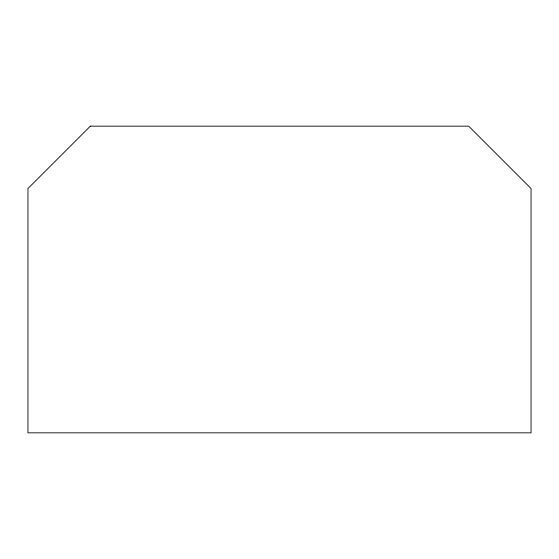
<?xml version="1.0" encoding="UTF-8"?>
<svg xmlns="http://www.w3.org/2000/svg" width="559" height="559" viewBox="0 0 559 559"><rect width="100%" height="100%" fill="white"/><g stroke="black" fill="none" stroke-linecap="round" stroke-linejoin="round"><path stroke-width="0.84" d="M90.313 126.159L27.95 188.523L27.95 432.841L531.05 432.841L531.05 188.523L468.687 126.159L90.313 126.159"/></g></svg>
